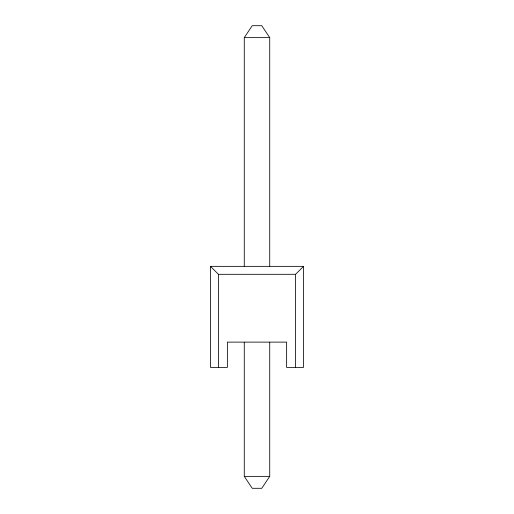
<?xml version="1.0" encoding="UTF-8"?>
<svg xmlns="http://www.w3.org/2000/svg" width="514" height="514" viewBox="0 0 514 514"><rect width="100%" height="100%" fill="white"/><g stroke="black" fill="none" stroke-linecap="round" stroke-linejoin="round"><path stroke-width="0.77" d="M244.272 266.348L244.272 37.631L252.226 25.7L261.774 25.7L269.728 37.631L269.728 266.348M269.728 342.446L269.728 476.369L261.774 488.3L252.226 488.3L244.272 476.369L244.272 342.446M295.582 367.381L295.582 274.303L303.536 266.348L210.464 266.348L210.464 367.381L227.368 367.381L227.368 342.118L286.632 342.118L286.632 367.381L303.536 367.381L303.536 266.348M244.272 37.631L269.728 37.631M210.464 266.348L218.418 274.303L295.582 274.303M244.272 476.369L269.728 476.369M218.418 274.303L218.418 367.381"/></g></svg>
